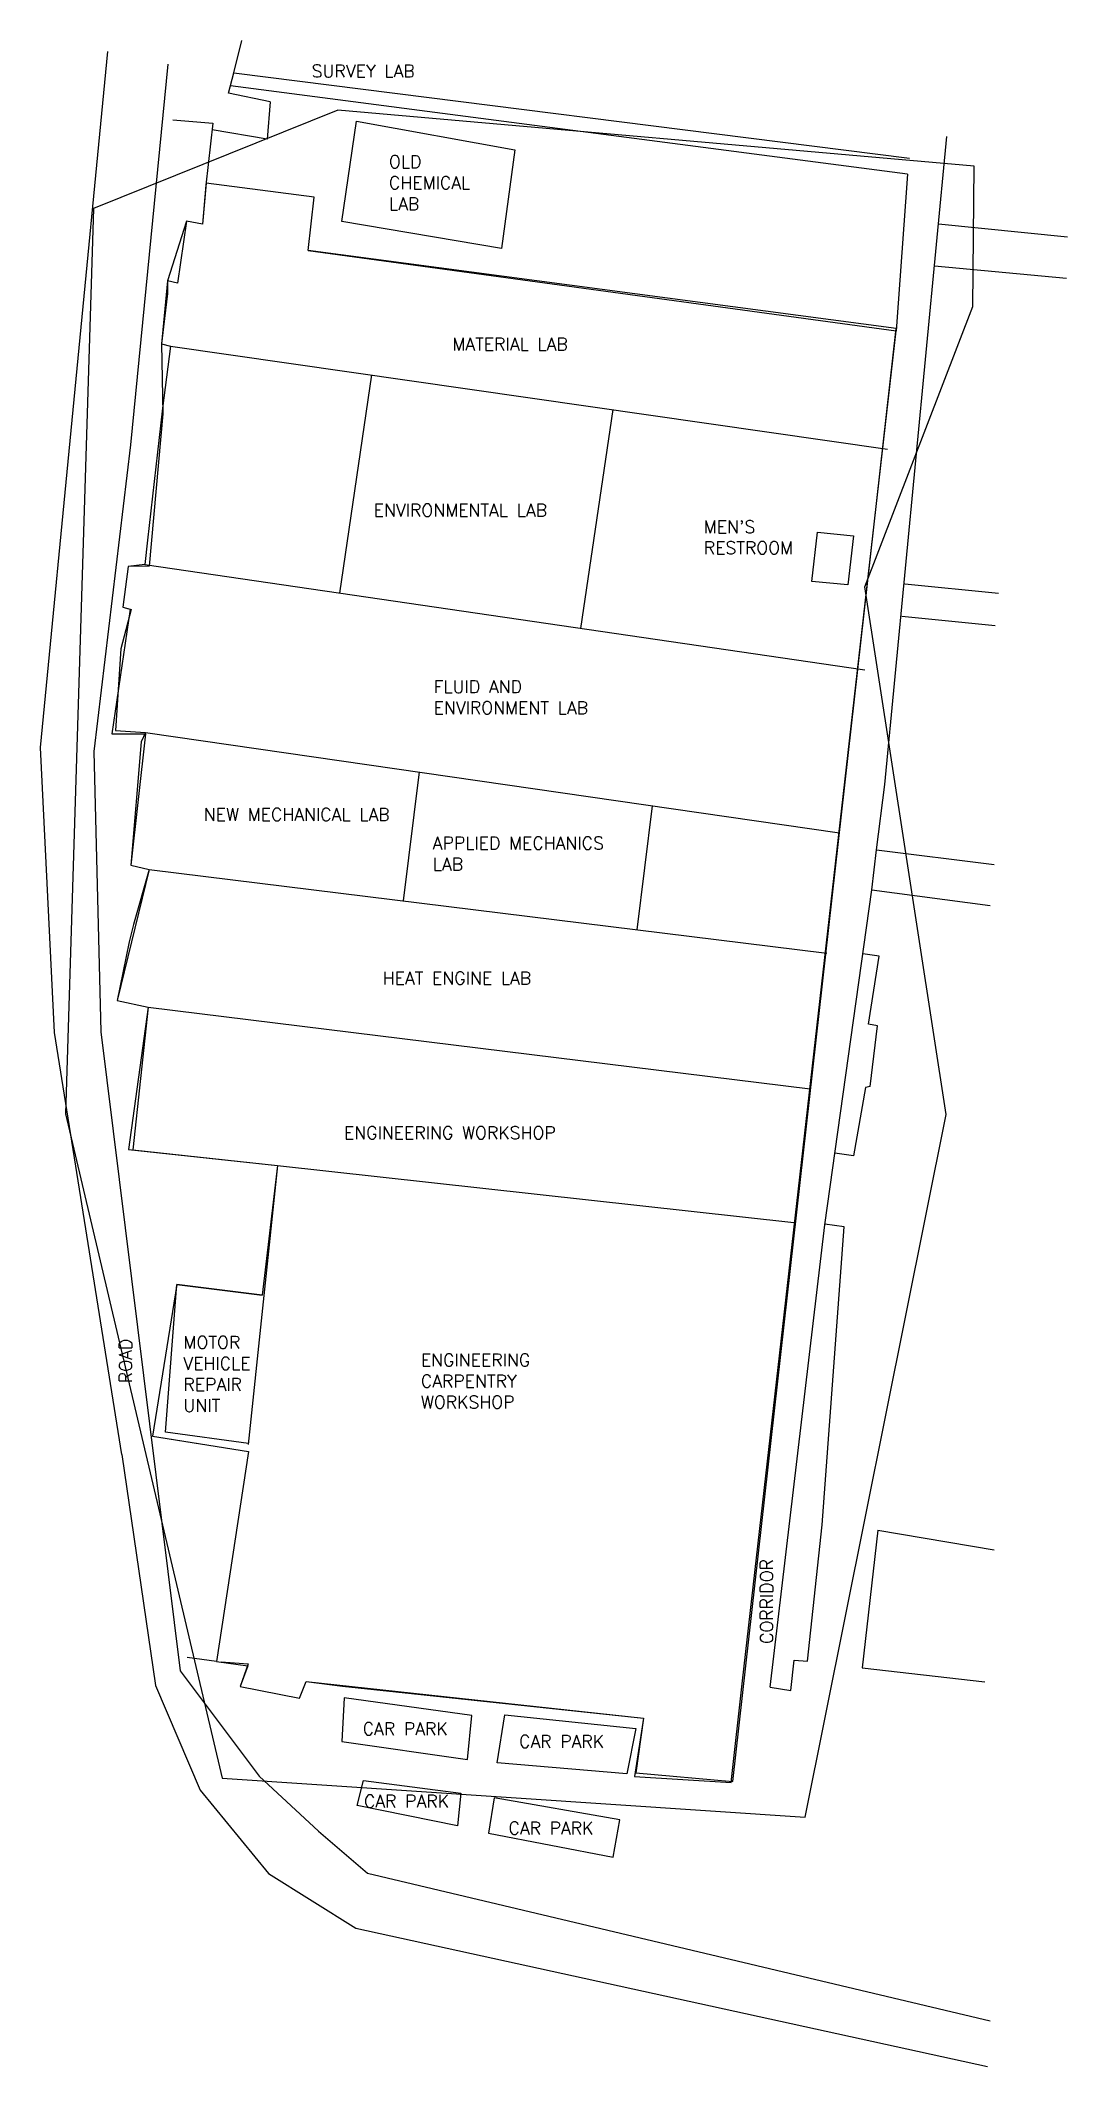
# Model space of a CAD drawing. Header units: metres. Extents: x 1994 to 2116, y 4779 to 5020.
import ezdxf

# ---------------------------------------------------------------- set-up
doc = ezdxf.new("R2010")
doc.units = ezdxf.units.M
doc.styles.get("Standard").update_dxf_attribs({"font": 'simplex.shx'})

msp = doc.modelspace()

# ---------------------------------------------------------------- linework, layer by layer
for p, q in [((2016.67, 5016.09, 99.81), (2017.62, 5019.93)), ((2096.63, 5004.07, 100.13), (2016.25, 5014.54, 99.93)), ((2033, 4980.21), (2029.21, 4954.32)), ((2038.64, 4933.07), (2036.76, 4917.76)), ((2066.32, 4929.06), (2064.51, 4914.34))]:
    msp.add_line(p, q)
at = {"flags": 128}
for points in [[(2003.35, 4852), (1995.37, 4902.15), (1993.72, 4935.96), (2001.7, 5018.64)], [(2008.82, 5017.12), (2004.38, 4971.93), (2000.06, 4935.51), (2000.89, 4902.2), (2010.29, 4826.32)], [(2009.42, 5010.5), (2014.16, 5010.1), (2013.35, 5002.75), (2012.96, 4998.12), (2011.06, 4998.47), (2009.99, 4991.12), (2008.77, 4991.41), (2008.79, 4989.9), (2008.32, 4985.94), (2008.08, 4983.9), (2009.16, 4983.63), (2008.21, 4976.27), (2006.42, 4960.6), (2006.08, 4957.7), (2004.11, 4957.47), (2003.5, 4952.62), (2004.47, 4952.36), (2003.23, 4947.69), (2002.6, 4938), (2006.19, 4937.77), (2005.68, 4936.64), (2004.45, 4922.02), (2006.61, 4921.48), (2004.75, 4914.94), (2004.25, 4912.88), (2002.83, 4905.92), (2006.5, 4905.13), (2004.15, 4888.25), (2021.86, 4886.33), (2018.38, 4853.21)], [(2009.42, 5010.5), (2014.16, 5010.1), (2013.35, 5002.75), (2012.96, 4998.12), (2011.06, 4998.47), (2009.99, 4991.12), (2008.77, 4991.41)], [(2009.16, 4983.63), (2094.26, 4971.42)], [(2061.63, 4976.1), (2057.82, 4950.12)], [(2085.94, 4961.55), (2090.19, 4961.1), (2089.52, 4955.3), (2085.28, 4955.68), (2085.94, 4961.55)], [(2006.08, 4957.7), (2091.57, 4945.18)], [(2006.19, 4937.77), (2088.55, 4925.85)], [(2006.61, 4921.48), (2087.05, 4911.56)], [(2006.5, 4905.13), (2085.07, 4895.45)], [(2021.86, 4886.33), (2083.11, 4879.58)], [(2018.39, 4853.33), (2008.57, 4854.66), (2009.9, 4872.19), (2020.04, 4870.95)], [(2007.76, 4854.09), (2018.39, 4852.37), (2014.6, 4827.44), (2011.13, 4827.9)], [(2003.35, 4852), (2007.36, 4824.6), (2012.67, 4812.14), (2020.77, 4802.25), (2031.15, 4795.78), (2106.1, 4779.35)], [(2010.29, 4826.32), (2019.66, 4813.82), (2026.7, 4807.31), (2032.54, 4802.31), (2106.42, 4784.76)], [(2063.31, 4814.1), (2047.9, 4815.42), (2048.82, 4821.1), (2064.36, 4819.49), (2063.31, 4814.1)]]:
    msp.add_lwpolyline(points, dxfattribs=at)
for points, elevation in [([(2020.99, 5012.66), (2016.01, 5013.68), (2016.67, 5016.09), (2096.85, 5005.95)], 99.93), ([(2000, 5000), (1996.68, 4892.49), (2015.29, 4813.57), (2084.49, 4808.96), (2101.21, 4892.41), (2091.56, 4955.06), (2104.37, 4988.36), (2104.53, 5005), (2029, 5011.64), (2000, 5000)], 100), ([(2020.99, 5012.66), (2020.63, 5008.22), (2014.07, 5009.33)], 99.93), ([(2029.47, 4998.45), (2031.21, 5010.36), (2050.03, 5006.93)], 99.86), ([(2050.03, 5006.93), (2048.42, 4995.24), (2029.47, 4998.45)], 99.86), ([(2093.92, 4931.59), (2101.29, 5008.53)], 100.1), ([(2025.5, 4995), (2026.2, 5001.32), (2013.36, 5003)], 99.84), ([(2096.63, 5004.07), (2095.27, 4985.44)], 100.13), ([(2100.31, 4998.15), (2115.6, 4996.62)], 200.19), ([(2025.5, 4995), (2095.27, 4985.44)], 99.84), ([(2115.48, 4991.67), (2099.82, 4993.14)], 100.1), ([(2015.14, 4827.41), (2018.37, 4827.18), (2017.41, 4824.45), (2024.44, 4823.09), (2025.25, 4825.06), (2029.55, 4824.51), (2065.3, 4820.7), (2064.21, 4813.77), (2075.69, 4813.06), (2077.05, 4825.15), (2095.27, 4985.44)], 100.64), ([(2096.31, 4955.4), (2107.43, 4954.29)], 100.13), ([(2095.93, 4951.57), (2107.02, 4950.45)], 100.13), ([(2080.33, 4824.39), (2086.79, 4879.31), (2092.39, 4919.09), (2092.94, 4923.82), (2093.92, 4931.59), (2093.92, 4931.59)], 100.13), ([(2092.94, 4923.82), (2106.92, 4922.09)], 100.06), ([(2092.39, 4919.09), (2106.44, 4917.2)], 100.05), ([(2092.18, 4895.72), (2093.07, 4902.92), (2092, 4903.12), (2093.25, 4911.2), (2091.31, 4911.47)], 100.12), ([(2092.18, 4895.72), (2091.65, 4895.6), (2090.2, 4887.49), (2087.98, 4887.8)], 100.12), ([(2080.33, 4824.39), (2082.76, 4824), (2083.17, 4827.6), (2084.73, 4827.46), (2086.5, 4843.67), (2089.11, 4879.06), (2086.8, 4879.39)], 100.13), ([(2093.1, 4843.02), (2091.24, 4826.67), (2105.8, 4825.02)], 99.97), ([(2093.1, 4843.02), (2106.89, 4840.69)], 99.97), ([(2044.89, 4821.04), (2029.77, 4823.13), (2029.49, 4817.95), (2044.38, 4815.81), (2044.89, 4821.04)], 100.05), ([(2043.61, 4811.79), (2043.22, 4807.92), (2031.29, 4810.35), (2032.06, 4813.32), (2043.61, 4811.79)], 100.07), ([(2047.56, 4811.24), (2046.88, 4807.07), (2061.68, 4804.19), (2062.49, 4808.63), (2047.56, 4811.24)], 100.12)]:
    msp.add_lwpolyline(points, dxfattribs=dict(at, elevation=elevation))
at = {"elevation": 100.13, "flags": 128}
msp.add_lwpolyline([(2095.29, 4985.73), (2025.5, 4995), (2026.2, 5001.32), (2013.36, 5003), (2012.96, 4998.12), (2011.06, 4998.47), (2008.77, 4991.41), (2008.08, 4983.9), (2008.24, 4975.61), (2006.6, 4957.49), (2004.11, 4957.47), (2003.5, 4952.62), (2004.36, 4952.39), (2002.2, 4937.59), (2006.16, 4937.59), (2004.45, 4922.02), (2006.61, 4921.48), (2002.83, 4905.92), (2006.5, 4905.13), (2004.67, 4888.19), (2021.86, 4886.33), (2020.04, 4870.95), (2009.9, 4872.19), (2007, 4854.21), (2018.39, 4852.37), (2014.6, 4827.44), (2018.31, 4826.94), (2017.41, 4824.45), (2024.44, 4823.09), (2025.25, 4825.06), (2065.3, 4820.7), (2064.37, 4814.2), (2075.88, 4813.17), (2095.29, 4985.73)], close=True, dxfattribs=at)

# ---------------------------------------------------------------- texts
at = {"char_height": 1.5, "attachment_point": 1}
for s, width, insert in [('SURVEY LAB', 15.4574, (2025.9, 5017.06)), ('OLD CHEMICAL LAB', 3.6472, (2035.07, 5006.29)), ('MATERIAL LAB', 21.4895, (2042.6, 4984.63)), ('ENVIRONMENTAL LAB', 31.7385, (2033.26, 4964.9)), ("\\pxt4;MEN'S \\PRESTROOM ", 25.1976, (2072.44, 4962.94)), ('FLUID AND ENVIRONMENT LAB', 26.4912, (2040.37, 4943.95)), ('NEW MECHANICAL LAB', 20.9623, (2013.1, 4928.77)), ('APPLIED MECHANICS \\PLAB', 28.6442, (2040.27, 4925.38)), ('HEAT ENGINE LAB', 22.2647, (2034.34, 4909.34)), ('ENGINEERING WORKSHOP', 27.6948, (2029.73, 4890.97)), ('MOTOR VEHICLE REPAIR \\PUNIT', 15.4574, (2010.68, 4866.09)), ('ENGINEERING CARPENTRY WORKSHOP', 19.6296, (2038.86, 4863.99)), ('CAR PARK', 15.4574, (2031.96, 4820.2)), ('CAR PARK', 15.4574, (2050.52, 4818.7)), ('CAR PARK', 15.4574, (2032.11, 4811.6, 100.13)), ('CAR PARK', 15.4574, (2049.26, 4808.41))]:
    msp.add_mtext_dynamic_manual_height_columns(s, width=width, gutter_width=1, heights=[0], dxfattribs=dict(at, insert=insert))
at = {"char_height": 1.5, "attachment_point": 1, "rotation": 90}
for s, insert in [('ROAD', (2003.07, 4860.5)), ('CORRIDOR', (2079.15, 4829.53))]:
    msp.add_mtext_dynamic_manual_height_columns(s, width=15.4574, gutter_width=1, heights=[0], dxfattribs=dict(at, insert=insert))

doc.saveas('drawing.dxf')
